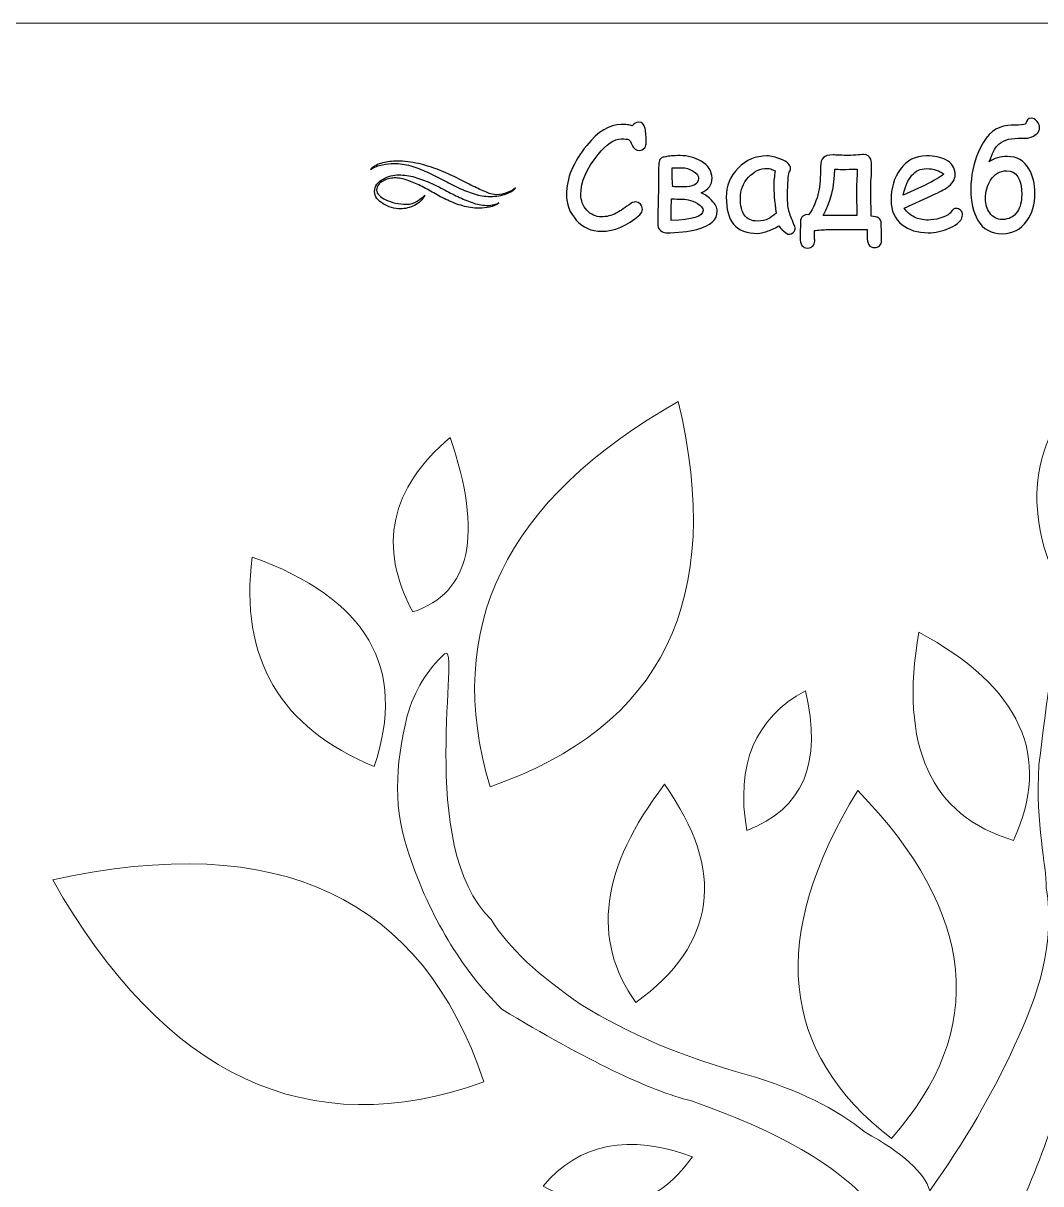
# Model space of a CAD drawing. Header units: centimetres. Extents: x -32 to 84, y -99 to 5.
# Drawn here: x -5.18 to 0.13, y -0.91 to 5.15 of the extents above; entities that cross this region are included whole.
import ezdxf

# ---------------------------------------------------------------- set-up
doc = ezdxf.new("R2010")
doc.units = ezdxf.units.CM
doc.header["$MEASUREMENT"] = 0
doc.layers.add('layer 1', color=7, linetype='Continuous')

msp = doc.modelspace()

# ---------------------------------------------------------------- linework, layer by layer
at = {"layer": 'layer 1', "color": 250, "lineweight": 20}
for points, knots in [([(-10.5, 5.15), (-10.5, 5.15), (9.49999, 5.15), (9.49999, 5.15), (9.49999, 5.15), (9.49999, 5.15), (9.49999, -14.85), (9.49999, -14.85), (9.49999, -14.85), (9.49999, -14.85), (-10.5, -14.85), (-10.5, -14.85), (-10.5, -14.85), (-10.5, -14.85), (-10.5, 5.15), (-10.5, 5.15)], [0, 0, 0, 0, 0.2, 0.2, 0.2, 0.2, 0.4, 0.4, 0.4, 0.4, 0.6, 0.6, 0.6, 0.6, 1, 1, 1, 1]), ([(-10.5, 5.15), (-10.5, 5.15), (9.49999, 5.15), (9.49999, 5.15), (9.49999, 5.15), (9.49999, 5.15), (9.49999, -14.85), (9.49999, -14.85), (9.49999, -14.85), (9.49999, -14.85), (-10.5, -14.85), (-10.5, -14.85), (-10.5, -14.85), (-10.5, -14.85), (-10.5, 5.15), (-10.5, 5.15)], [0, 0, 0, 0, 0.2, 0.2, 0.2, 0.2, 0.4, 0.4, 0.4, 0.4, 0.6, 0.6, 0.6, 0.6, 1, 1, 1, 1]), ([(0.59571, 3.46907), (0.78277, 2.95007), (0.64387, 2.57026), (0.17901, 2.32966), (0.17901, 2.32966), (0.01671, 2.77242), (0.15561, 3.15223), (0.59571, 3.46907)], [0, 0, 0, 0, 0.3333333, 0.3333333, 0.3333333, 0.3333333, 1, 1, 1, 1]), ([(-2.74363, 1.16264), (-1.84198, 1.47424), (-1.51426, 2.14487), (-1.76048, 3.1745), (-1.76048, 3.1745), (-2.66501, 2.6627), (-2.99272, 1.99208), (-2.74363, 1.16264)], [0, 0, 0, 0, 0.3333333, 0.3333333, 0.3333333, 0.3333333, 1, 1, 1, 1]), ([(-2.95209, 2.98733), (-2.77923, 2.4786), (-2.84433, 2.17475), (-3.14742, 2.07581), (-3.14742, 2.07581), (-3.3317, 2.41717), (-3.26659, 2.72101), (-2.95209, 2.98733)], [0, 0, 0, 0, 0.3333333, 0.3333333, 0.3333333, 0.3333333, 1, 1, 1, 1]), ([(-0.27287, -6.27425), (0.32306, -5.4127), (0.58676, -4.84739), (0.51822, -4.57832), (0.51822, -4.57832), (0.50522, -4.1519), (0.3099, -3.87844), (-0.06775, -3.75795), (-0.06775, -3.75795), (-0.40756, -3.70192), (-0.7331, -3.80066), (-1.0444, -4.05419), (-1.0444, -4.05419), (-1.33386, -4.35545), (-1.66157, -4.5714), (-2.02754, -4.70203), (-2.02754, -4.70203), (-2.2192, -4.73619), (-2.37762, -4.68085), (-2.50284, -4.536), (-2.50284, -4.536), (-2.58514, -4.35929), (-2.55583, -4.21062), (-2.41493, -4.09), (-2.41493, -4.09), (-2.43359, -4.31878), (-2.36305, -4.46419), (-2.20333, -4.52623), (-2.20333, -4.52623), (-2.09281, -4.58176), (-1.82586, -4.45372), (-1.40249, -4.14209), (-1.40249, -4.14209), (-1.0369, -3.76551), (-0.79057, -3.57994), (-0.66351, -3.58541), (-0.66351, -3.58541), (-0.36923, -3.49343), (-0.08384, -3.48583), (0.19268, -3.56262), (0.19268, -3.56262), (0.09239, -3.32606), (-0.09426, -3.13616), (-0.36726, -2.99292), (-0.36726, -2.99292), (-0.60285, -2.86037), (-0.82328, -2.77518), (-1.01089, -2.80788), (-1.01089, -2.80788), (-1.2467, -2.81493), (-1.49181, -2.90013), (-1.76385, -2.99292), (-1.76385, -2.99292), (-2.01794, -3.08437), (-2.22951, -3.24938), (-2.39541, -3.50728), (-2.39541, -3.50728), (-2.50814, -3.35368), (-2.38551, -3.15726), (-2.02754, -2.91804), (-2.02754, -2.91804), (-1.66563, -2.67573), (-1.27497, -2.57264), (-0.85558, -2.60877), (-0.85558, -2.60877), (-0.58584, -2.62664), (-0.34493, -2.7167), (-0.13287, -2.87898), (-0.13287, -2.87898), (0.22977, -3.1493), (0.45874, -3.42819), (0.55403, -3.71562), (0.55403, -3.71562), (0.6215, -3.88952), (0.67305, -4.00998), (0.70867, -4.07699), (0.70867, -4.07699), (0.72921, -3.89527), (0.72107, -3.69831), (0.68426, -3.48612), (0.68426, -3.48612), (0.66405, -3.30752), (0.4709, -2.95485), (0.10483, -2.4281), (0.10483, -2.4281), (-0.20344, -1.84375), (-0.46496, -1.40534), (-0.67973, -1.1129), (-0.67973, -1.1129), (-0.83858, -0.86801), (-1.17604, -0.65641), (-1.69211, -0.4781), (-1.69211, -0.4781), (-1.91042, -0.42433), (-2.24031, -0.26481), (-2.68178, 0.00045), (-2.68178, 0.00045), (-2.89544, 0.2135), (-3.05712, 0.48261), (-3.16684, 0.8078), (-3.16684, 0.8078), (-3.24861, 1.03236), (-3.24214, 1.27241), (-3.17661, 1.53377), (-3.17661, 1.53377), (-3.13744, 1.66682), (-3.07233, 1.77425), (-2.98128, 1.85606), (-2.98128, 1.85606), (-2.89022, 1.93787), (-3.13507, 0.85009), (-2.73791, 0.4692), (-2.73791, 0.4692), (-2.64719, 0.32319), (-2.49094, 0.17561), (-2.26912, 0.02645), (-2.26912, 0.02645), (-2.02432, -0.12709), (-1.73459, -0.24971), (-1.39992, -0.34141), (-1.39992, -0.34141), (-1.13784, -0.41882), (-0.93275, -0.51865), (-0.78464, -0.64091), (-0.78464, -0.64091), (-0.58707, -0.75054), (-0.47422, -0.85255), (-0.44607, -0.94692), (-0.44607, -0.94692), (-0.2648, -0.69126), (-0.11722, -0.43842), (-0.00333, -0.1884), (-0.00333, -0.1884), (0.12245, 0.07457), (0.21001, 0.34912), (0.16237, 0.63523), (0.16237, 0.63523), (0.16331, 0.75604), (0.10609, 0.95712), (0.12363, 1.27656), (0.12363, 1.27656), (0.16945, 1.6017), (0.1779, 1.92478), (0.34858, 2.1992), (0.34858, 2.1992), (0.44121, 2.34974), (0.61631, 2.46294), (0.79101, 2.53642), (0.79101, 2.53642), (0.60474, 2.39429), (0.48537, 2.15772), (0.43291, 1.82672), (0.43291, 1.82672), (0.34902, 1.36079), (0.32949, 1.01897), (0.3743, 0.80125), (0.3743, 0.80125), (0.46501, 0.46256), (0.46283, 0.19019), (0.36779, -0.01586), (0.36779, -0.01586), (0.221, -0.56605), (0.08102, -0.94911), (-0.05216, -1.16504), (-0.05216, -1.16504), (-0.00321, -1.42669), (0.10422, -1.69038), (0.27013, -1.95611), (0.27013, -1.95611), (0.38652, -2.15021), (0.50263, -2.31298), (0.61846, -2.44443), (0.61846, -2.44443), (0.69058, -2.30081), (0.76221, -2.08378), (0.83332, -1.79334), (0.83332, -1.79334), (0.90202, -1.51098), (1.02356, -1.30263), (1.19793, -1.16829), (1.19793, -1.16829), (1.36084, -0.97729), (1.58763, -0.75808), (1.87832, -0.51069), (1.87832, -0.51069), (2.22536, -0.23479), (2.46083, -0.04815), (2.58475, 0.04924), (2.58475, 0.04924), (2.8167, 0.24004), (3.02938, 0.42994), (3.22282, 0.61895), (3.22282, 0.61895), (3.42991, 0.84903), (3.56121, 1.07149), (3.61673, 1.28632), (3.61673, 1.28632), (3.74713, 1.55722), (3.8079, 1.80573), (3.79904, 2.03182), (3.79904, 2.03182), (3.81286, 2.15292), (3.74884, 2.22671), (3.60697, 2.25319), (3.60697, 2.25319), (3.65976, 2.36456), (3.75959, 2.33309), (3.90647, 2.15878), (3.90647, 2.15878), (3.96647, 1.98583), (3.96755, 1.78941), (3.90973, 1.56954), (3.90973, 1.56954), (3.84153, 1.22049), (3.68201, 0.87216), (3.43118, 0.52454), (3.43118, 0.52454), (3.23391, 0.21896), (2.88884, -0.09465), (2.39594, -0.41628), (2.39594, -0.41628), (1.88405, -0.81112), (1.6095, -1.02598), (1.57231, -1.06086), (1.57231, -1.06086), (1.4199, -1.20007), (1.25604, -1.52019), (1.08074, -2.02123), (1.08074, -2.02123), (1.0358, -2.28996), (1.03254, -2.59054), (1.07097, -2.92299), (1.07097, -2.92299), (1.23431, -3.29438), (1.29725, -3.71434), (1.25979, -4.18285), (1.25979, -4.18285), (1.31606, -4.51222), (1.23142, -4.97342), (1.00586, -5.56642), (1.00586, -5.56642), (0.97477, -5.70187), (0.9064, -5.85596), (0.80077, -6.02869)], [0, 0, 0, 0, 0.016129, 0.016129, 0.016129, 0.016129, 0.0322581, 0.0322581, 0.0322581, 0.0322581, 0.0483871, 0.0483871, 0.0483871, 0.0483871, 0.0645161, 0.0645161, 0.0645161, 0.0645161, 0.0806452, 0.0806452, 0.0806452, 0.0806452, 0.0967742, 0.0967742, 0.0967742, 0.0967742, 0.1129032, 0.1129032, 0.1129032, 0.1129032, 0.1290323, 0.1290323, 0.1290323, 0.1290323, 0.1451613, 0.1451613, 0.1451613, 0.1451613, 0.1612903, 0.1612903, 0.1612903, 0.1612903, 0.1774194, 0.1774194, 0.1774194, 0.1774194, 0.1935484, 0.1935484, 0.1935484, 0.1935484, 0.2096774, 0.2096774, 0.2096774, 0.2096774, 0.2258065, 0.2258065, 0.2258065, 0.2258065, 0.2419355, 0.2419355, 0.2419355, 0.2419355, 0.2580645, 0.2580645, 0.2580645, 0.2580645, 0.2741935, 0.2741935, 0.2741935, 0.2741935, 0.2903226, 0.2903226, 0.2903226, 0.2903226, 0.3064516, 0.3064516, 0.3064516, 0.3064516, 0.3225806, 0.3225806, 0.3225806, 0.3225806, 0.3387097, 0.3387097, 0.3387097, 0.3387097, 0.3548387, 0.3548387, 0.3548387, 0.3548387, 0.3709677, 0.3709677, 0.3709677, 0.3709677, 0.3870968, 0.3870968, 0.3870968, 0.3870968, 0.4032258, 0.4032258, 0.4032258, 0.4032258, 0.4193548, 0.4193548, 0.4193548, 0.4193548, 0.4354839, 0.4354839, 0.4354839, 0.4354839, 0.4516129, 0.4516129, 0.4516129, 0.4516129, 0.4677419, 0.4677419, 0.4677419, 0.4677419, 0.483871, 0.483871, 0.483871, 0.483871, 0.5, 0.5, 0.5, 0.5, 0.516129, 0.516129, 0.516129, 0.516129, 0.5322581, 0.5322581, 0.5322581, 0.5322581, 0.5483871, 0.5483871, 0.5483871, 0.5483871, 0.5645161, 0.5645161, 0.5645161, 0.5645161, 0.5806452, 0.5806452, 0.5806452, 0.5806452, 0.5967742, 0.5967742, 0.5967742, 0.5967742, 0.6129032, 0.6129032, 0.6129032, 0.6129032, 0.6290323, 0.6290323, 0.6290323, 0.6290323, 0.6451613, 0.6451613, 0.6451613, 0.6451613, 0.6612903, 0.6612903, 0.6612903, 0.6612903, 0.6774194, 0.6774194, 0.6774194, 0.6774194, 0.6935484, 0.6935484, 0.6935484, 0.6935484, 0.7096774, 0.7096774, 0.7096774, 0.7096774, 0.7258065, 0.7258065, 0.7258065, 0.7258065, 0.7419355, 0.7419355, 0.7419355, 0.7419355, 0.7580645, 0.7580645, 0.7580645, 0.7580645, 0.7741935, 0.7741935, 0.7741935, 0.7741935, 0.7903226, 0.7903226, 0.7903226, 0.7903226, 0.8064516, 0.8064516, 0.8064516, 0.8064516, 0.8225806, 0.8225806, 0.8225806, 0.8225806, 0.8387097, 0.8387097, 0.8387097, 0.8387097, 0.8548387, 0.8548387, 0.8548387, 0.8548387, 0.8709677, 0.8709677, 0.8709677, 0.8709677, 0.8870968, 0.8870968, 0.8870968, 0.8870968, 0.9032258, 0.9032258, 0.9032258, 0.9032258, 0.9193548, 0.9193548, 0.9193548, 0.9193548, 0.9354839, 0.9354839, 0.9354839, 0.9354839, 0.9516129, 0.9516129, 0.9516129, 0.9516129, 0.9677419, 0.9677419, 0.9677419, 0.9677419, 1, 1, 1, 1]), ([(-3.34926, 1.26845), (-3.17495, 1.78413), (-3.38764, 2.14874), (-3.98733, 2.36228), (-3.98733, 2.36228), (-4.05299, 1.83367), (-3.8403, 1.46906), (-3.34926, 1.26845)], [0, 0, 0, 0, 0.3333333, 0.3333333, 0.3333333, 0.3333333, 1, 1, 1, 1]), ([(-0.50389, 1.96999), (0.02938, 1.68316), (0.19432, 1.32072), (-0.00906, 0.88267), (-0.00906, 0.88267), (-0.44162, 1.01144), (-0.60657, 1.37387), (-0.50389, 1.96999)], [0, 0, 0, 0, 0.3333333, 0.3333333, 0.3333333, 0.3333333, 1, 1, 1, 1]), ([(-1.09638, 1.66398), (-1.00599, 1.28774), (-1.10799, 1.04467), (-1.40238, 0.93476), (-1.40238, 0.93476), (-1.46179, 1.27773), (-1.35979, 1.5208), (-1.09638, 1.66398)], [0, 0, 0, 0, 0.3333333, 0.3333333, 0.3333333, 0.3333333, 1, 1, 1, 1]), ([(-1.83211, 1.17566), (-1.51067, 0.72154), (-1.56058, 0.34174), (-1.98185, 0.03626), (-1.98185, 0.03626), (-2.21584, 0.36163), (-2.16593, 0.74143), (-1.83211, 1.17566)], [0, 0, 0, 0, 0.3333333, 0.3333333, 0.3333333, 0.3333333, 1, 1, 1, 1]), ([(-0.82292, 1.1431), (-0.20029, 0.50114), (-0.14169, -0.10438), (-0.64713, -0.67343), (-0.64713, -0.67343), (-1.23148, -0.22382), (-1.29008, 0.3817), (-0.82292, 1.1431)], [0, 0, 0, 0, 0.3333333, 0.3333333, 0.3333333, 0.3333333, 1, 1, 1, 1]), ([(-5.02907, 0.67597), (-4.44233, -0.35477), (-3.69141, -0.70635), (-2.7763, -0.37879), (-2.7763, -0.37879), (-3.09733, 0.58682), (-3.84824, 0.9384), (-5.02907, 0.67597)], [0, 0, 0, 0, 0.3333333, 0.3333333, 0.3333333, 0.3333333, 1, 1, 1, 1]), ([(-2.46704, -0.92242), (-2.14489, -1.09746), (-1.88446, -1.04646), (-1.68574, -0.76942), (-1.68574, -0.76942), (-2.0173, -0.64711), (-2.27774, -0.69811), (-2.46704, -0.92242)], [0, 0, 0, 0, 0.3333333, 0.3333333, 0.3333333, 0.3333333, 1, 1, 1, 1])]:
    msp.add_open_spline(points, degree=3, knots=knots, dxfattribs=at)
at = {"layer": 'layer 1', "color": 250}
for points, knots in [([(-1.9648, 4.48562), (-1.98079, 4.48562), (-1.99283, 4.49479), (-2.00076, 4.51315), (-2.00076, 4.51315), (-2.0078, 4.52886), (-2.0142, 4.53854), (-2.02022, 4.54193), (-2.02022, 4.54193), (-2.02546, 4.54457), (-2.03839, 4.54596), (-2.05913, 4.54596), (-2.05913, 4.54596), (-2.09534, 4.54596), (-2.13554, 4.51868), (-2.17969, 4.46412), (-2.17969, 4.46412), (-2.23959, 4.39096), (-2.26955, 4.32145), (-2.26955, 4.25583), (-2.26955, 4.25583), (-2.26955, 4.22415), (-2.25918, 4.19687), (-2.23844, 4.174), (-2.23844, 4.174), (-2.21732, 4.15049), (-2.19173, 4.13867), (-2.16178, 4.13867), (-2.16178, 4.13867), (-2.13605, 4.13867), (-2.11032, 4.14521), (-2.08434, 4.15816), (-2.08434, 4.15816), (-2.06988, 4.16557), (-2.04773, 4.18003), (-2.01779, 4.20165), (-2.01779, 4.20165), (-2.00357, 4.21196), (-1.99283, 4.21711), (-1.98553, 4.21711), (-1.98553, 4.21711), (-1.97478, 4.21711), (-1.96582, 4.21309), (-1.95865, 4.20517), (-1.95865, 4.20517), (-1.95136, 4.19713), (-1.94777, 4.18833), (-1.94777, 4.17852), (-1.94777, 4.17852), (-1.94777, 4.16746), (-1.95251, 4.15778), (-1.96198, 4.14936), (-1.96198, 4.14936), (-2.0279, 4.09191), (-2.09458, 4.06325), (-2.16204, 4.06325), (-2.16204, 4.06325), (-2.21374, 4.06325), (-2.25739, 4.08273), (-2.2931, 4.12183), (-2.2931, 4.12183), (-2.32753, 4.15966), (-2.3448, 4.20429), (-2.3448, 4.25596), (-2.3448, 4.25596), (-2.3448, 4.33917), (-2.30935, 4.42453), (-2.23844, 4.51202), (-2.23844, 4.51202), (-2.17918, 4.58492), (-2.11954, 4.62138), (-2.05926, 4.62138), (-2.05926, 4.62138), (-2.04709, 4.62138), (-2.03608, 4.62088), (-2.02636, 4.61975), (-2.02636, 4.61975), (-2.01664, 4.61861), (-2.00793, 4.61685), (-2.00051, 4.61434), (-2.00051, 4.61434), (-1.9918, 4.62704), (-1.98041, 4.63345), (-1.96633, 4.63345), (-1.96633, 4.63345), (-1.94918, 4.63345), (-1.93829, 4.62226), (-1.93382, 4.59988), (-1.93382, 4.59988), (-1.92985, 4.58002), (-1.92781, 4.55551), (-1.92781, 4.5266), (-1.92781, 4.5266), (-1.92781, 4.51642), (-1.93049, 4.50762), (-1.93599, 4.49995), (-1.93599, 4.49995), (-1.94277, 4.49039), (-1.95238, 4.48562), (-1.9648, 4.48562)], [0, 0, 0, 0, 0.0384615, 0.0384615, 0.0384615, 0.0384615, 0.0769231, 0.0769231, 0.0769231, 0.0769231, 0.1153846, 0.1153846, 0.1153846, 0.1153846, 0.1538462, 0.1538462, 0.1538462, 0.1538462, 0.1923077, 0.1923077, 0.1923077, 0.1923077, 0.2307692, 0.2307692, 0.2307692, 0.2307692, 0.2692308, 0.2692308, 0.2692308, 0.2692308, 0.3076923, 0.3076923, 0.3076923, 0.3076923, 0.3461538, 0.3461538, 0.3461538, 0.3461538, 0.3846154, 0.3846154, 0.3846154, 0.3846154, 0.4230769, 0.4230769, 0.4230769, 0.4230769, 0.4615385, 0.4615385, 0.4615385, 0.4615385, 0.5, 0.5, 0.5, 0.5, 0.5384615, 0.5384615, 0.5384615, 0.5384615, 0.5769231, 0.5769231, 0.5769231, 0.5769231, 0.6153846, 0.6153846, 0.6153846, 0.6153846, 0.6538462, 0.6538462, 0.6538462, 0.6538462, 0.6923077, 0.6923077, 0.6923077, 0.6923077, 0.7307692, 0.7307692, 0.7307692, 0.7307692, 0.7692308, 0.7692308, 0.7692308, 0.7692308, 0.8076923, 0.8076923, 0.8076923, 0.8076923, 0.8461538, 0.8461538, 0.8461538, 0.8461538, 0.8846154, 0.8846154, 0.8846154, 0.8846154, 0.9230769, 0.9230769, 0.9230769, 0.9230769, 1, 1, 1, 1]), ([(0.127, 4.60466), (0.127, 4.58015), (0.10832, 4.5623), (0.07107, 4.55124), (0.07107, 4.55124), (0.06557, 4.54973), (0.04714, 4.54897), (0.01552, 4.54897), (0.01552, 4.54897), (-0.0335, 4.54897), (-0.06959, 4.53653), (-0.09289, 4.51151), (-0.09289, 4.51151), (-0.10555, 4.49781), (-0.11989, 4.46965), (-0.13563, 4.42679), (-0.13563, 4.42679), (-0.10966, 4.44489), (-0.07779, 4.45394), (-0.04002, 4.45394), (-0.04002, 4.45394), (0.00874, 4.45394), (0.04599, 4.43257), (0.07172, 4.38983), (0.07172, 4.38983), (0.0927, 4.35451), (0.1032, 4.31127), (0.1032, 4.25998), (0.1032, 4.25998), (0.1032, 4.20467), (0.08912, 4.15728), (0.06083, 4.11781), (0.06083, 4.11781), (0.02909, 4.07293), (-0.01366, 4.05043), (-0.06741, 4.05043), (-0.06741, 4.05043), (-0.1254, 4.05043), (-0.16841, 4.07444), (-0.19643, 4.12258), (-0.19643, 4.12258), (-0.21986, 4.16281), (-0.23163, 4.21724), (-0.23163, 4.28587), (-0.23163, 4.28587), (-0.23163, 4.35212), (-0.21858, 4.4161), (-0.19259, 4.47795), (-0.19259, 4.47795), (-0.1606, 4.554), (-0.11669, 4.599), (-0.06076, 4.61296), (-0.06076, 4.61296), (-0.05027, 4.6156), (-0.0303, 4.61698), (-0.00073, 4.61698), (-0.00073, 4.61698), (0.02627, 4.61723), (0.04458, 4.61924), (0.05405, 4.62289), (0.05405, 4.62289), (0.05853, 4.6435), (0.06825, 4.65381), (0.08323, 4.65381), (0.08323, 4.65381), (0.09475, 4.65381), (0.10486, 4.64853), (0.1137, 4.63797), (0.1137, 4.63797), (0.12252, 4.62741), (0.127, 4.61623), (0.127, 4.60466)], [0, 0, 0, 0, 0.0526316, 0.0526316, 0.0526316, 0.0526316, 0.1052632, 0.1052632, 0.1052632, 0.1052632, 0.1578947, 0.1578947, 0.1578947, 0.1578947, 0.2105263, 0.2105263, 0.2105263, 0.2105263, 0.2631579, 0.2631579, 0.2631579, 0.2631579, 0.3157895, 0.3157895, 0.3157895, 0.3157895, 0.3684211, 0.3684211, 0.3684211, 0.3684211, 0.4210526, 0.4210526, 0.4210526, 0.4210526, 0.4736842, 0.4736842, 0.4736842, 0.4736842, 0.5263158, 0.5263158, 0.5263158, 0.5263158, 0.5789474, 0.5789474, 0.5789474, 0.5789474, 0.6315789, 0.6315789, 0.6315789, 0.6315789, 0.6842105, 0.6842105, 0.6842105, 0.6842105, 0.7368421, 0.7368421, 0.7368421, 0.7368421, 0.7894737, 0.7894737, 0.7894737, 0.7894737, 0.8421053, 0.8421053, 0.8421053, 0.8421053, 0.8947368, 0.8947368, 0.8947368, 0.8947368, 1, 1, 1, 1]), ([(-3.23093, 4.42961), (-3.19155, 4.42961), (-3.15361, 4.42525), (-3.1171, 4.41654), (-3.1171, 4.41654), (-3.08053, 4.40786), (-3.0455, 4.39706), (-3.01212, 4.38407), (-3.01212, 4.38407), (-2.97864, 4.37111), (-2.94704, 4.3571), (-2.91721, 4.3419), (-2.91721, 4.3419), (-2.88736, 4.3267), (-2.85952, 4.31269), (-2.83368, 4.29973), (-2.83368, 4.29973), (-2.80782, 4.28681), (-2.7843, 4.27594), (-2.76325, 4.26728), (-2.76325, 4.26728), (-2.74216, 4.25858), (-2.72375, 4.25417), (-2.70803, 4.25417), (-2.70803, 4.25417), (-2.68995, 4.25417), (-2.67188, 4.25786), (-2.65362, 4.26517), (-2.65362, 4.26517), (-2.63536, 4.27249), (-2.62093, 4.28064), (-2.61017, 4.28963), (-2.61017, 4.28963), (-2.61974, 4.27783), (-2.63616, 4.26755), (-2.65952, 4.25882), (-2.65952, 4.25882), (-2.68284, 4.25008), (-2.71078, 4.24575), (-2.74345, 4.24575), (-2.74345, 4.24575), (-2.77156, 4.24575), (-2.79923, 4.24996), (-2.82655, 4.2584), (-2.82655, 4.2584), (-2.85373, 4.26686), (-2.88116, 4.27752), (-2.90875, 4.29046), (-2.90875, 4.29046), (-2.93628, 4.3034), (-2.96371, 4.31721), (-2.99096, 4.3318), (-2.99096, 4.3318), (-3.01822, 4.3464), (-3.04577, 4.3602), (-3.07362, 4.3731), (-3.07362, 4.3731), (-3.10148, 4.38605), (-3.12972, 4.39673), (-3.15836, 4.4052), (-3.15836, 4.4052), (-3.18712, 4.41361), (-3.21604, 4.41781), (-3.24525, 4.41781), (-3.24525, 4.41781), (-3.26493, 4.41782), (-3.28517, 4.41555), (-3.30599, 4.41106), (-3.30599, 4.41106), (-3.32685, 4.4066), (-3.3476, 4.39841), (-3.36845, 4.38663), (-3.36845, 4.38663), (-3.35998, 4.39505), (-3.35043, 4.40211), (-3.33972, 4.40766), (-3.33972, 4.40766), (-3.32906, 4.41331), (-3.31751, 4.41771), (-3.30519, 4.42078), (-3.30519, 4.42078), (-3.29282, 4.42384), (-3.2803, 4.42612), (-3.26765, 4.42751), (-3.26765, 4.42751), (-3.25496, 4.42895), (-3.24277, 4.4296), (-3.23093, 4.4296), (-3.23093, 4.4296), (-3.23093, 4.4296), (-3.23093, 4.42961), (-3.23093, 4.42961)], [0, 0, 0, 0, 0.0416667, 0.0416667, 0.0416667, 0.0416667, 0.0833333, 0.0833333, 0.0833333, 0.0833333, 0.125, 0.125, 0.125, 0.125, 0.1666667, 0.1666667, 0.1666667, 0.1666667, 0.2083333, 0.2083333, 0.2083333, 0.2083333, 0.25, 0.25, 0.25, 0.25, 0.2916667, 0.2916667, 0.2916667, 0.2916667, 0.3333333, 0.3333333, 0.3333333, 0.3333333, 0.375, 0.375, 0.375, 0.375, 0.4166667, 0.4166667, 0.4166667, 0.4166667, 0.4583333, 0.4583333, 0.4583333, 0.4583333, 0.5, 0.5, 0.5, 0.5, 0.5416667, 0.5416667, 0.5416667, 0.5416667, 0.5833333, 0.5833333, 0.5833333, 0.5833333, 0.625, 0.625, 0.625, 0.625, 0.6666667, 0.6666667, 0.6666667, 0.6666667, 0.7083333, 0.7083333, 0.7083333, 0.7083333, 0.75, 0.75, 0.75, 0.75, 0.7916667, 0.7916667, 0.7916667, 0.7916667, 0.8333333, 0.8333333, 0.8333333, 0.8333333, 0.875, 0.875, 0.875, 0.875, 0.9166667, 0.9166667, 0.9166667, 0.9166667, 1, 1, 1, 1]), ([(-3.23093, 4.42961), (-3.19155, 4.42961), (-3.15361, 4.42525), (-3.1171, 4.41654), (-3.1171, 4.41654), (-3.08053, 4.40786), (-3.0455, 4.39706), (-3.01212, 4.38407), (-3.01212, 4.38407), (-2.97864, 4.37111), (-2.94704, 4.3571), (-2.91721, 4.3419), (-2.91721, 4.3419), (-2.88736, 4.3267), (-2.85952, 4.31269), (-2.83368, 4.29973), (-2.83368, 4.29973), (-2.80782, 4.28681), (-2.7843, 4.27594), (-2.76325, 4.26728), (-2.76325, 4.26728), (-2.74216, 4.25858), (-2.72375, 4.25417), (-2.70803, 4.25417), (-2.70803, 4.25417), (-2.68995, 4.25417), (-2.67188, 4.25786), (-2.65362, 4.26517), (-2.65362, 4.26517), (-2.63536, 4.27249), (-2.62093, 4.28064), (-2.61017, 4.28963), (-2.61017, 4.28963), (-2.61974, 4.27783), (-2.63616, 4.26755), (-2.65952, 4.25882), (-2.65952, 4.25882), (-2.68284, 4.25008), (-2.71078, 4.24575), (-2.74345, 4.24575), (-2.74345, 4.24575), (-2.77156, 4.24575), (-2.79923, 4.24996), (-2.82655, 4.2584), (-2.82655, 4.2584), (-2.85373, 4.26686), (-2.88116, 4.27752), (-2.90875, 4.29046), (-2.90875, 4.29046), (-2.93628, 4.3034), (-2.96371, 4.31721), (-2.99096, 4.3318), (-2.99096, 4.3318), (-3.01822, 4.3464), (-3.04577, 4.3602), (-3.07362, 4.3731), (-3.07362, 4.3731), (-3.10148, 4.38605), (-3.12972, 4.39673), (-3.15836, 4.4052), (-3.15836, 4.4052), (-3.18712, 4.41361), (-3.21604, 4.41781), (-3.24525, 4.41781), (-3.24525, 4.41781), (-3.26493, 4.41782), (-3.28517, 4.41555), (-3.30599, 4.41106), (-3.30599, 4.41106), (-3.32685, 4.4066), (-3.3476, 4.39841), (-3.36845, 4.38663), (-3.36845, 4.38663), (-3.35998, 4.39505), (-3.35043, 4.40211), (-3.33972, 4.40766), (-3.33972, 4.40766), (-3.32906, 4.41331), (-3.31751, 4.41771), (-3.30519, 4.42078), (-3.30519, 4.42078), (-3.29282, 4.42384), (-3.2803, 4.42612), (-3.26765, 4.42751), (-3.26765, 4.42751), (-3.25496, 4.42895), (-3.24277, 4.4296), (-3.23093, 4.4296), (-3.23093, 4.4296), (-3.23093, 4.4296), (-3.23093, 4.42961), (-3.23093, 4.42961)], [0, 0, 0, 0, 0.0416667, 0.0416667, 0.0416667, 0.0416667, 0.0833333, 0.0833333, 0.0833333, 0.0833333, 0.125, 0.125, 0.125, 0.125, 0.1666667, 0.1666667, 0.1666667, 0.1666667, 0.2083333, 0.2083333, 0.2083333, 0.2083333, 0.25, 0.25, 0.25, 0.25, 0.2916667, 0.2916667, 0.2916667, 0.2916667, 0.3333333, 0.3333333, 0.3333333, 0.3333333, 0.375, 0.375, 0.375, 0.375, 0.4166667, 0.4166667, 0.4166667, 0.4166667, 0.4583333, 0.4583333, 0.4583333, 0.4583333, 0.5, 0.5, 0.5, 0.5, 0.5416667, 0.5416667, 0.5416667, 0.5416667, 0.5833333, 0.5833333, 0.5833333, 0.5833333, 0.625, 0.625, 0.625, 0.625, 0.6666667, 0.6666667, 0.6666667, 0.6666667, 0.7083333, 0.7083333, 0.7083333, 0.7083333, 0.75, 0.75, 0.75, 0.75, 0.7916667, 0.7916667, 0.7916667, 0.7916667, 0.8333333, 0.8333333, 0.8333333, 0.8333333, 0.875, 0.875, 0.875, 0.875, 0.9166667, 0.9166667, 0.9166667, 0.9166667, 1, 1, 1, 1]), ([(-1.5565, 4.16846), (-1.5565, 4.12359), (-1.59195, 4.09191), (-1.66299, 4.07331), (-1.66299, 4.07331), (-1.70753, 4.06162), (-1.76168, 4.05571), (-1.82554, 4.05571), (-1.82554, 4.05571), (-1.83527, 4.05571), (-1.84461, 4.05948), (-1.85345, 4.06715), (-1.85345, 4.06715), (-1.86227, 4.07469), (-1.86675, 4.08324), (-1.86675, 4.09254), (-1.86675, 4.09254), (-1.86675, 4.09254), (-1.86675, 4.16243), (-1.86675, 4.16243), (-1.86675, 4.16243), (-1.86675, 4.16318), (-1.86547, 4.22893), (-1.86292, 4.35979), (-1.86292, 4.35979), (-1.86292, 4.37211), (-1.86292, 4.3843), (-1.86292, 4.39662), (-1.86292, 4.39662), (-1.86266, 4.41158), (-1.86099, 4.42365), (-1.85805, 4.4327), (-1.85805, 4.4327), (-1.856, 4.43961), (-1.85229, 4.44439), (-1.84679, 4.44703), (-1.84679, 4.44703), (-1.84423, 4.44854), (-1.83744, 4.45055), (-1.82618, 4.45293), (-1.82618, 4.45293), (-1.81108, 4.45658), (-1.78612, 4.45847), (-1.75105, 4.45847), (-1.75105, 4.45847), (-1.71086, 4.45847), (-1.67425, 4.44891), (-1.64149, 4.42968), (-1.64149, 4.42968), (-1.60321, 4.4073), (-1.58414, 4.37751), (-1.58414, 4.3403), (-1.58414, 4.3403), (-1.58414, 4.30586), (-1.60283, 4.28059), (-1.6402, 4.26463), (-1.6402, 4.26463), (-1.62126, 4.25658), (-1.60321, 4.24351), (-1.58606, 4.22528), (-1.58606, 4.22528), (-1.56635, 4.20479), (-1.5565, 4.18581), (-1.5565, 4.16846)], [0, 0, 0, 0, 0.0588235, 0.0588235, 0.0588235, 0.0588235, 0.1176471, 0.1176471, 0.1176471, 0.1176471, 0.1764706, 0.1764706, 0.1764706, 0.1764706, 0.2352941, 0.2352941, 0.2352941, 0.2352941, 0.2941176, 0.2941176, 0.2941176, 0.2941176, 0.3529412, 0.3529412, 0.3529412, 0.3529412, 0.4117647, 0.4117647, 0.4117647, 0.4117647, 0.4705882, 0.4705882, 0.4705882, 0.4705882, 0.5294118, 0.5294118, 0.5294118, 0.5294118, 0.5882353, 0.5882353, 0.5882353, 0.5882353, 0.6470588, 0.6470588, 0.6470588, 0.6470588, 0.7058824, 0.7058824, 0.7058824, 0.7058824, 0.7647059, 0.7647059, 0.7647059, 0.7647059, 0.8235294, 0.8235294, 0.8235294, 0.8235294, 0.8823529, 0.8823529, 0.8823529, 0.8823529, 1, 1, 1, 1]), ([(-1.18377, 4.04816), (-1.1885, 4.04816), (-1.19709, 4.05357), (-1.20963, 4.06438), (-1.20963, 4.06438), (-1.22089, 4.07444), (-1.22921, 4.08336), (-1.23471, 4.09116), (-1.23471, 4.09116), (-1.25878, 4.07846), (-1.2799, 4.06891), (-1.2982, 4.06237), (-1.2982, 4.06237), (-1.31637, 4.05596), (-1.33174, 4.05269), (-1.34389, 4.05269), (-1.34389, 4.05269), (-1.40251, 4.05269), (-1.44513, 4.06891), (-1.47189, 4.10134), (-1.47189, 4.10134), (-1.4971, 4.13176), (-1.50977, 4.1784), (-1.50977, 4.24125), (-1.50977, 4.24125), (-1.50977, 4.30058), (-1.48891, 4.35137), (-1.44731, 4.3936), (-1.44731, 4.3936), (-1.40559, 4.43584), (-1.3558, 4.45696), (-1.29807, 4.45696), (-1.29807, 4.45696), (-1.27631, 4.45696), (-1.25187, 4.45143), (-1.22485, 4.44036), (-1.22485, 4.44036), (-1.19082, 4.42666), (-1.17379, 4.41007), (-1.17379, 4.39071), (-1.17379, 4.39071), (-1.17379, 4.38405), (-1.17622, 4.37814), (-1.18121, 4.37299), (-1.18121, 4.37299), (-1.18377, 4.36368), (-1.18569, 4.34835), (-1.1871, 4.32698), (-1.1871, 4.32698), (-1.1885, 4.30561), (-1.18928, 4.2782), (-1.18953, 4.24489), (-1.18953, 4.24489), (-1.18979, 4.21435), (-1.18761, 4.19034), (-1.18314, 4.17261), (-1.18314, 4.17261), (-1.1807, 4.1618), (-1.17289, 4.14018), (-1.15971, 4.10787), (-1.15971, 4.10787), (-1.15792, 4.10335), (-1.15511, 4.09694), (-1.15114, 4.08826), (-1.15114, 4.08826), (-1.15114, 4.08826), (-1.14883, 4.0821), (-1.14883, 4.0821), (-1.14883, 4.0821), (-1.14883, 4.07217), (-1.15229, 4.06413), (-1.15932, 4.05772), (-1.15932, 4.05772), (-1.16637, 4.05131), (-1.17443, 4.04816), (-1.18377, 4.04816)], [0, 0, 0, 0, 0.05, 0.05, 0.05, 0.05, 0.1, 0.1, 0.1, 0.1, 0.15, 0.15, 0.15, 0.15, 0.2, 0.2, 0.2, 0.2, 0.25, 0.25, 0.25, 0.25, 0.3, 0.3, 0.3, 0.3, 0.35, 0.35, 0.35, 0.35, 0.4, 0.4, 0.4, 0.4, 0.45, 0.45, 0.45, 0.45, 0.5, 0.5, 0.5, 0.5, 0.55, 0.55, 0.55, 0.55, 0.6, 0.6, 0.6, 0.6, 0.65, 0.65, 0.65, 0.65, 0.7, 0.7, 0.7, 0.7, 0.75, 0.75, 0.75, 0.75, 0.8, 0.8, 0.8, 0.8, 0.85, 0.85, 0.85, 0.85, 0.9, 0.9, 0.9, 0.9, 1, 1, 1, 1]), ([(-0.6983, 4.01448), (-0.6983, 4.00392), (-0.70175, 3.99524), (-0.70879, 3.98833), (-0.70879, 3.98833), (-0.7157, 3.98142), (-0.72466, 3.97802), (-0.73541, 3.97802), (-0.73541, 3.97802), (-0.76114, 3.97802), (-0.77394, 3.99826), (-0.77394, 4.03861), (-0.77394, 4.03861), (-0.77394, 4.04213), (-0.77381, 4.04804), (-0.77355, 4.05646), (-0.77355, 4.05646), (-0.77355, 4.0635), (-0.77355, 4.06891), (-0.77355, 4.0723), (-0.77355, 4.0723), (-0.77355, 4.0723), (-0.98206, 4.0723), (-0.98206, 4.0723), (-0.98206, 4.0723), (-0.98974, 4.0723), (-1.00075, 4.07155), (-1.01508, 4.07016), (-1.01508, 4.07016), (-1.03057, 4.06878), (-1.04171, 4.06803), (-1.04849, 4.06777), (-1.04849, 4.06777), (-1.04874, 4.06061), (-1.04874, 4.05143), (-1.04849, 4.03999), (-1.04849, 4.03999), (-1.04797, 4.02604), (-1.04772, 4.01674), (-1.04772, 4.01234), (-1.04772, 4.01234), (-1.04772, 4.00153), (-1.05118, 3.99273), (-1.05821, 3.98594), (-1.05821, 3.98594), (-1.06526, 3.97915), (-1.07409, 3.97576), (-1.08484, 3.97576), (-1.08484, 3.97576), (-1.11082, 3.97576), (-1.12375, 3.99399), (-1.12375, 4.03044), (-1.12375, 4.03044), (-1.12375, 4.03974), (-1.12349, 4.0537), (-1.12298, 4.07205), (-1.12298, 4.07205), (-1.12247, 4.09053), (-1.12221, 4.10448), (-1.12221, 4.11378), (-1.12221, 4.11378), (-1.12221, 4.12585), (-1.11811, 4.13528), (-1.10966, 4.14207), (-1.10966, 4.14207), (-1.10134, 4.14885), (-1.09123, 4.15149), (-1.07921, 4.14999), (-1.07921, 4.14999), (-1.05361, 4.18531), (-1.0362, 4.22528), (-1.02712, 4.27003), (-1.02712, 4.27003), (-1.02033, 4.30234), (-1.017, 4.34571), (-1.017, 4.40001), (-1.017, 4.40001), (-1.017, 4.42277), (-1.01201, 4.43886), (-1.00203, 4.44816), (-1.00203, 4.44816), (-0.99204, 4.45746), (-0.97527, 4.46211), (-0.95172, 4.46211), (-0.95172, 4.46211), (-0.94546, 4.46211), (-0.93381, 4.46173), (-0.91665, 4.46073), (-0.91665, 4.46073), (-0.8995, 4.45972), (-0.88593, 4.45922), (-0.87582, 4.45922), (-0.87582, 4.45922), (-0.86635, 4.45922), (-0.85227, 4.45997), (-0.83345, 4.46161), (-0.83345, 4.46161), (-0.81464, 4.46324), (-0.80121, 4.464), (-0.79288, 4.464), (-0.79288, 4.464), (-0.77343, 4.464), (-0.76075, 4.45595), (-0.755, 4.43961), (-0.755, 4.43961), (-0.75206, 4.43106), (-0.75052, 4.41485), (-0.75052, 4.39096), (-0.75052, 4.39096), (-0.75052, 4.37965), (-0.75116, 4.36293), (-0.75257, 4.34068), (-0.75257, 4.34068), (-0.75397, 4.31843), (-0.75474, 4.30171), (-0.75474, 4.29065), (-0.75474, 4.29065), (-0.75474, 4.27154), (-0.75448, 4.24665), (-0.75397, 4.21623), (-0.75397, 4.21623), (-0.75321, 4.17513), (-0.75282, 4.15024), (-0.75282, 4.14169), (-0.75282, 4.14169), (-0.71749, 4.14169), (-0.69983, 4.12937), (-0.69983, 4.10486), (-0.69983, 4.10486), (-0.69983, 4.0948), (-0.69958, 4.07972), (-0.69906, 4.05973), (-0.69906, 4.05973), (-0.69855, 4.03962), (-0.6983, 4.02453), (-0.6983, 4.01448)], [0, 0, 0, 0, 0.0285714, 0.0285714, 0.0285714, 0.0285714, 0.0571429, 0.0571429, 0.0571429, 0.0571429, 0.0857143, 0.0857143, 0.0857143, 0.0857143, 0.1142857, 0.1142857, 0.1142857, 0.1142857, 0.1428571, 0.1428571, 0.1428571, 0.1428571, 0.1714286, 0.1714286, 0.1714286, 0.1714286, 0.2, 0.2, 0.2, 0.2, 0.2285714, 0.2285714, 0.2285714, 0.2285714, 0.2571429, 0.2571429, 0.2571429, 0.2571429, 0.2857143, 0.2857143, 0.2857143, 0.2857143, 0.3142857, 0.3142857, 0.3142857, 0.3142857, 0.3428571, 0.3428571, 0.3428571, 0.3428571, 0.3714286, 0.3714286, 0.3714286, 0.3714286, 0.4, 0.4, 0.4, 0.4, 0.4285714, 0.4285714, 0.4285714, 0.4285714, 0.4571429, 0.4571429, 0.4571429, 0.4571429, 0.4857143, 0.4857143, 0.4857143, 0.4857143, 0.5142857, 0.5142857, 0.5142857, 0.5142857, 0.5428571, 0.5428571, 0.5428571, 0.5428571, 0.5714286, 0.5714286, 0.5714286, 0.5714286, 0.6, 0.6, 0.6, 0.6, 0.6285714, 0.6285714, 0.6285714, 0.6285714, 0.6571429, 0.6571429, 0.6571429, 0.6571429, 0.6857143, 0.6857143, 0.6857143, 0.6857143, 0.7142857, 0.7142857, 0.7142857, 0.7142857, 0.7428571, 0.7428571, 0.7428571, 0.7428571, 0.7714286, 0.7714286, 0.7714286, 0.7714286, 0.8, 0.8, 0.8, 0.8, 0.8285714, 0.8285714, 0.8285714, 0.8285714, 0.8571429, 0.8571429, 0.8571429, 0.8571429, 0.8857143, 0.8857143, 0.8857143, 0.8857143, 0.9142857, 0.9142857, 0.9142857, 0.9142857, 0.9428571, 0.9428571, 0.9428571, 0.9428571, 1, 1, 1, 1]), ([(-0.45396, 4.05571), (-0.51053, 4.05571), (-0.55623, 4.06953), (-0.59117, 4.09732), (-0.59117, 4.09732), (-0.62943, 4.12786), (-0.64851, 4.17085), (-0.64851, 4.22604), (-0.64851, 4.22604), (-0.64851, 4.28977), (-0.63276, 4.34319), (-0.60115, 4.38631), (-0.60115, 4.38631), (-0.56698, 4.43345), (-0.52116, 4.45696), (-0.46381, 4.45696), (-0.46381, 4.45696), (-0.42234, 4.45696), (-0.38842, 4.45004), (-0.36205, 4.43634), (-0.36205, 4.43634), (-0.32981, 4.41937), (-0.31368, 4.39335), (-0.31368, 4.35828), (-0.31368, 4.35828), (-0.31368, 4.33377), (-0.32788, 4.31139), (-0.35617, 4.29128), (-0.35617, 4.29128), (-0.36871, 4.28248), (-0.39521, 4.26878), (-0.43578, 4.25005), (-0.43578, 4.25005), (-0.43578, 4.25005), (-0.57939, 4.18355), (-0.57939, 4.18355), (-0.57939, 4.18355), (-0.56544, 4.16318), (-0.54791, 4.14785), (-0.52704, 4.13754), (-0.52704, 4.13754), (-0.50618, 4.12723), (-0.48186, 4.12208), (-0.45409, 4.12208), (-0.45409, 4.12208), (-0.43693, 4.12208), (-0.41658, 4.12522), (-0.39341, 4.13163), (-0.39341, 4.13163), (-0.36384, 4.1398), (-0.34491, 4.15036), (-0.33645, 4.16344), (-0.33645, 4.16344), (-0.32788, 4.17664), (-0.3188, 4.18317), (-0.30906, 4.18317), (-0.30906, 4.18317), (-0.30024, 4.18317), (-0.29243, 4.1799), (-0.28565, 4.17349), (-0.28565, 4.17349), (-0.27873, 4.16696), (-0.27528, 4.15941), (-0.27528, 4.15087), (-0.27528, 4.15087), (-0.27528, 4.12371), (-0.29767, 4.10033), (-0.34235, 4.08072), (-0.34235, 4.08072), (-0.38061, 4.064), (-0.41774, 4.05571), (-0.45396, 4.05571)], [0, 0, 0, 0, 0.0526316, 0.0526316, 0.0526316, 0.0526316, 0.1052632, 0.1052632, 0.1052632, 0.1052632, 0.1578947, 0.1578947, 0.1578947, 0.1578947, 0.2105263, 0.2105263, 0.2105263, 0.2105263, 0.2631579, 0.2631579, 0.2631579, 0.2631579, 0.3157895, 0.3157895, 0.3157895, 0.3157895, 0.3684211, 0.3684211, 0.3684211, 0.3684211, 0.4210526, 0.4210526, 0.4210526, 0.4210526, 0.4736842, 0.4736842, 0.4736842, 0.4736842, 0.5263158, 0.5263158, 0.5263158, 0.5263158, 0.5789474, 0.5789474, 0.5789474, 0.5789474, 0.6315789, 0.6315789, 0.6315789, 0.6315789, 0.6842105, 0.6842105, 0.6842105, 0.6842105, 0.7368421, 0.7368421, 0.7368421, 0.7368421, 0.7894737, 0.7894737, 0.7894737, 0.7894737, 0.8421053, 0.8421053, 0.8421053, 0.8421053, 0.8947368, 0.8947368, 0.8947368, 0.8947368, 1, 1, 1, 1]), ([(-1.65403, 4.34018), (-1.65403, 4.35526), (-1.66453, 4.36846), (-1.68565, 4.3799), (-1.68565, 4.3799), (-1.70407, 4.39008), (-1.72161, 4.39511), (-1.73812, 4.39511), (-1.73812, 4.39511), (-1.73812, 4.39511), (-1.75361, 4.39511), (-1.75361, 4.39511), (-1.75361, 4.39511), (-1.77255, 4.39511), (-1.78548, 4.39473), (-1.79226, 4.39398), (-1.79226, 4.39398), (-1.79252, 4.38556), (-1.79265, 4.37198), (-1.79265, 4.35312), (-1.79265, 4.35312), (-1.79265, 4.34847), (-1.79201, 4.33917), (-1.79072, 4.32534), (-1.79072, 4.32534), (-1.7897, 4.31365), (-1.78944, 4.30423), (-1.78996, 4.29706), (-1.78996, 4.29706), (-1.77575, 4.29555), (-1.76283, 4.2948), (-1.7513, 4.2948), (-1.7513, 4.2948), (-1.72327, 4.2948), (-1.70292, 4.29656), (-1.69013, 4.30008), (-1.69013, 4.30008), (-1.66605, 4.30674), (-1.65403, 4.32006), (-1.65403, 4.34018)], [0, 0, 0, 0, 0.0909091, 0.0909091, 0.0909091, 0.0909091, 0.1818182, 0.1818182, 0.1818182, 0.1818182, 0.2727273, 0.2727273, 0.2727273, 0.2727273, 0.3636364, 0.3636364, 0.3636364, 0.3636364, 0.4545455, 0.4545455, 0.4545455, 0.4545455, 0.5454545, 0.5454545, 0.5454545, 0.5454545, 0.6363636, 0.6363636, 0.6363636, 0.6363636, 0.7272727, 0.7272727, 0.7272727, 0.7272727, 0.8181818, 0.8181818, 0.8181818, 0.8181818, 1, 1, 1, 1]), ([(-1.26172, 4.30423), (-1.26172, 4.31478), (-1.26108, 4.32635), (-1.25968, 4.33879), (-1.25968, 4.33879), (-1.25826, 4.35124), (-1.25621, 4.36444), (-1.2534, 4.37839), (-1.2534, 4.37839), (-1.26274, 4.38317), (-1.27068, 4.38656), (-1.27733, 4.38883), (-1.27733, 4.38883), (-1.28399, 4.39096), (-1.28924, 4.39209), (-1.29334, 4.39209), (-1.29334, 4.39209), (-1.33212, 4.39209), (-1.36565, 4.37651), (-1.39382, 4.34546), (-1.39382, 4.34546), (-1.42197, 4.31428), (-1.43605, 4.27846), (-1.43605, 4.23785), (-1.43605, 4.23785), (-1.43605, 4.1975), (-1.42875, 4.16721), (-1.41429, 4.14709), (-1.41429, 4.14709), (-1.3997, 4.12686), (-1.37794, 4.1168), (-1.34888, 4.1168), (-1.34888, 4.1168), (-1.32482, 4.1168), (-1.30447, 4.12107), (-1.28758, 4.12975), (-1.28758, 4.12975), (-1.27862, 4.1344), (-1.26595, 4.1437), (-1.24969, 4.15778), (-1.24969, 4.15778), (-1.25775, 4.22302), (-1.26172, 4.27179), (-1.26172, 4.30423)], [0, 0, 0, 0, 0.0833333, 0.0833333, 0.0833333, 0.0833333, 0.1666667, 0.1666667, 0.1666667, 0.1666667, 0.25, 0.25, 0.25, 0.25, 0.3333333, 0.3333333, 0.3333333, 0.3333333, 0.4166667, 0.4166667, 0.4166667, 0.4166667, 0.5, 0.5, 0.5, 0.5, 0.5833333, 0.5833333, 0.5833333, 0.5833333, 0.6666667, 0.6666667, 0.6666667, 0.6666667, 0.75, 0.75, 0.75, 0.75, 0.8333333, 0.8333333, 0.8333333, 0.8333333, 1, 1, 1, 1]), ([(-0.82501, 4.38757), (-0.8876, 4.38656), (-0.92702, 4.38656), (-0.94328, 4.38757), (-0.94328, 4.38757), (-0.94328, 4.29882), (-0.9635, 4.21812), (-1.00394, 4.14546), (-1.00394, 4.14546), (-0.99767, 4.14546), (-0.99038, 4.14546), (-0.98181, 4.14546), (-0.98181, 4.14546), (-0.98181, 4.14546), (-0.82731, 4.14546), (-0.82731, 4.14546), (-0.82731, 4.14546), (-0.82731, 4.15602), (-0.82782, 4.18028), (-0.82885, 4.21812), (-0.82885, 4.21812), (-0.82936, 4.24816), (-0.82961, 4.27242), (-0.82961, 4.2909), (-0.82961, 4.2909), (-0.82961, 4.30146), (-0.82885, 4.31755), (-0.82731, 4.33905), (-0.82731, 4.33905), (-0.82578, 4.36054), (-0.82501, 4.37676), (-0.82501, 4.38757)], [0, 0, 0, 0, 0.1111111, 0.1111111, 0.1111111, 0.1111111, 0.2222222, 0.2222222, 0.2222222, 0.2222222, 0.3333333, 0.3333333, 0.3333333, 0.3333333, 0.4444444, 0.4444444, 0.4444444, 0.4444444, 0.5555556, 0.5555556, 0.5555556, 0.5555556, 0.6666667, 0.6666667, 0.6666667, 0.6666667, 0.7777778, 0.7777778, 0.7777778, 0.7777778, 1, 1, 1, 1]), ([(-0.46394, 4.39059), (-0.49453, 4.39059), (-0.51988, 4.37902), (-0.5401, 4.35589), (-0.5401, 4.35589), (-0.56045, 4.33264), (-0.57555, 4.29781), (-0.58554, 4.25118), (-0.58554, 4.25118), (-0.58554, 4.25118), (-0.47034, 4.30485), (-0.47034, 4.30485), (-0.47034, 4.30485), (-0.42503, 4.32648), (-0.39277, 4.34521), (-0.37358, 4.36117), (-0.37358, 4.36117), (-0.39508, 4.38078), (-0.42528, 4.39059), (-0.46394, 4.39059)], [0, 0, 0, 0, 0.1666667, 0.1666667, 0.1666667, 0.1666667, 0.3333333, 0.3333333, 0.3333333, 0.3333333, 0.5, 0.5, 0.5, 0.5, 0.6666667, 0.6666667, 0.6666667, 0.6666667, 1, 1, 1, 1]), ([(0.03408, 4.25382), (0.03408, 4.33741), (0.00784, 4.37927), (-0.04464, 4.37927), (-0.04464, 4.37927), (-0.08034, 4.37927), (-0.10838, 4.36293), (-0.1286, 4.33037), (-0.1286, 4.33037), (-0.14613, 4.30259), (-0.15484, 4.27016), (-0.15484, 4.23283), (-0.15484, 4.23283), (-0.15484, 4.20416), (-0.14755, 4.17978), (-0.13308, 4.15966), (-0.13308, 4.15966), (-0.11683, 4.13666), (-0.0948, 4.1251), (-0.06716, 4.1251), (-0.06716, 4.1251), (-0.03312, 4.1251), (-0.007, 4.1388), (0.01117, 4.16633), (0.01117, 4.16633), (0.02641, 4.18958), (0.03408, 4.21875), (0.03408, 4.25382)], [0, 0, 0, 0, 0.125, 0.125, 0.125, 0.125, 0.25, 0.25, 0.25, 0.25, 0.375, 0.375, 0.375, 0.375, 0.5, 0.5, 0.5, 0.5, 0.625, 0.625, 0.625, 0.625, 0.75, 0.75, 0.75, 0.75, 1, 1, 1, 1]), ([(-3.34733, 4.27023), (-3.34733, 4.25727), (-3.3431, 4.24552), (-3.33469, 4.23482), (-3.33469, 4.23482), (-3.32623, 4.22411), (-3.31557, 4.2147), (-3.30259, 4.20653), (-3.30259, 4.20653), (-3.28972, 4.19839), (-3.27511, 4.19204), (-3.25879, 4.18754), (-3.25879, 4.18754), (-3.24246, 4.18308), (-3.22671, 4.1808), (-3.21151, 4.1808), (-3.21151, 4.1808), (-3.19972, 4.18081), (-3.18748, 4.18222), (-3.17486, 4.18505), (-3.17486, 4.18505), (-3.16225, 4.18784), (-3.15006, 4.19222), (-3.13861, 4.19812), (-3.13861, 4.19812), (-3.1271, 4.20403), (-3.11663, 4.21158), (-3.10739, 4.22086), (-3.10739, 4.22086), (-3.0981, 4.23014), (-3.09038, 4.24066), (-3.08421, 4.25246), (-3.08421, 4.25246), (-3.09656, 4.24127), (-3.11019, 4.23042), (-3.12514, 4.22001), (-3.12514, 4.22001), (-3.13997, 4.20963), (-3.15836, 4.20442), (-3.18036, 4.20442), (-3.18036, 4.20442), (-3.20063, 4.20442), (-3.22001, 4.20653), (-3.23854, 4.21076), (-3.23854, 4.21076), (-3.25703, 4.21497), (-3.2737, 4.22061), (-3.28827, 4.22764), (-3.28827, 4.22764), (-3.30292, 4.23469), (-3.31458, 4.2425), (-3.32329, 4.25125), (-3.32329, 4.25125), (-3.33201, 4.25997), (-3.33632, 4.26913), (-3.33632, 4.27865), (-3.33632, 4.27865), (-3.33632, 4.28882), (-3.33345, 4.2978), (-3.32749, 4.30566), (-3.32749, 4.30566), (-3.32161, 4.3135), (-3.31401, 4.32014), (-3.30476, 4.32544), (-3.30476, 4.32544), (-3.29545, 4.33077), (-3.28547, 4.3349), (-3.27482, 4.33768), (-3.27482, 4.33768), (-3.2641, 4.34049), (-3.25401, 4.3419), (-3.24441, 4.3419), (-3.24441, 4.3419), (-3.22132, 4.34191), (-3.19864, 4.33798), (-3.17611, 4.3301), (-3.17611, 4.3301), (-3.15361, 4.32225), (-3.13091, 4.3125), (-3.1078, 4.30102), (-3.1078, 4.30102), (-3.0847, 4.28947), (-3.0616, 4.27698), (-3.03823, 4.26349), (-3.03823, 4.26349), (-3.0149, 4.24997), (-2.99059, 4.23732), (-2.96525, 4.2255), (-2.96525, 4.2255), (-2.93995, 4.21369), (-2.91384, 4.20388), (-2.88683, 4.19596), (-2.88683, 4.19596), (-2.8598, 4.18815), (-2.83145, 4.18418), (-2.80163, 4.18418), (-2.80163, 4.18418), (-2.78246, 4.18419), (-2.7641, 4.18586), (-2.74639, 4.18925), (-2.74639, 4.18925), (-2.72866, 4.19264), (-2.71252, 4.19995), (-2.69793, 4.21119), (-2.69793, 4.21119), (-2.70576, 4.20834), (-2.71461, 4.20555), (-2.72446, 4.20274), (-2.72446, 4.20274), (-2.73428, 4.19996), (-2.74427, 4.19854), (-2.75439, 4.19854), (-2.75439, 4.19854), (-2.77916, 4.19854), (-2.8039, 4.20245), (-2.82862, 4.21034), (-2.82862, 4.21034), (-2.85335, 4.21819), (-2.87825, 4.22809), (-2.90329, 4.23983), (-2.90329, 4.23983), (-2.92826, 4.25168), (-2.95356, 4.26445), (-2.9792, 4.27823), (-2.9792, 4.27823), (-3.00477, 4.29205), (-3.03078, 4.30481), (-3.05718, 4.31664), (-3.05718, 4.31664), (-3.08357, 4.32843), (-3.11043, 4.33825), (-3.13775, 4.34613), (-3.13775, 4.34613), (-3.165, 4.354), (-3.19273, 4.3579), (-3.2208, 4.3579), (-3.2208, 4.3579), (-3.23376, 4.35791), (-3.24751, 4.3561), (-3.26218, 4.35247), (-3.26218, 4.35247), (-3.27673, 4.34879), (-3.2904, 4.34343), (-3.30309, 4.33641), (-3.30309, 4.33641), (-3.31572, 4.32942), (-3.32623, 4.32038), (-3.33469, 4.30945), (-3.33469, 4.30945), (-3.3431, 4.29844), (-3.34734, 4.2854), (-3.34734, 4.27022), (-3.34734, 4.27022), (-3.34734, 4.27022), (-3.34733, 4.27023), (-3.34733, 4.27023)], [0, 0, 0, 0, 0.025, 0.025, 0.025, 0.025, 0.05, 0.05, 0.05, 0.05, 0.075, 0.075, 0.075, 0.075, 0.1, 0.1, 0.1, 0.1, 0.125, 0.125, 0.125, 0.125, 0.15, 0.15, 0.15, 0.15, 0.175, 0.175, 0.175, 0.175, 0.2, 0.2, 0.2, 0.2, 0.225, 0.225, 0.225, 0.225, 0.25, 0.25, 0.25, 0.25, 0.275, 0.275, 0.275, 0.275, 0.3, 0.3, 0.3, 0.3, 0.325, 0.325, 0.325, 0.325, 0.35, 0.35, 0.35, 0.35, 0.375, 0.375, 0.375, 0.375, 0.4, 0.4, 0.4, 0.4, 0.425, 0.425, 0.425, 0.425, 0.45, 0.45, 0.45, 0.45, 0.475, 0.475, 0.475, 0.475, 0.5, 0.5, 0.5, 0.5, 0.525, 0.525, 0.525, 0.525, 0.55, 0.55, 0.55, 0.55, 0.575, 0.575, 0.575, 0.575, 0.6, 0.6, 0.6, 0.6, 0.625, 0.625, 0.625, 0.625, 0.65, 0.65, 0.65, 0.65, 0.675, 0.675, 0.675, 0.675, 0.7, 0.7, 0.7, 0.7, 0.725, 0.725, 0.725, 0.725, 0.75, 0.75, 0.75, 0.75, 0.775, 0.775, 0.775, 0.775, 0.8, 0.8, 0.8, 0.8, 0.825, 0.825, 0.825, 0.825, 0.85, 0.85, 0.85, 0.85, 0.875, 0.875, 0.875, 0.875, 0.9, 0.9, 0.9, 0.9, 0.925, 0.925, 0.925, 0.925, 0.95, 0.95, 0.95, 0.95, 1, 1, 1, 1]), ([(-3.34733, 4.27023), (-3.34733, 4.25727), (-3.3431, 4.24552), (-3.33469, 4.23482), (-3.33469, 4.23482), (-3.32623, 4.22411), (-3.31557, 4.2147), (-3.30259, 4.20653), (-3.30259, 4.20653), (-3.28972, 4.19839), (-3.27511, 4.19204), (-3.25879, 4.18754), (-3.25879, 4.18754), (-3.24246, 4.18308), (-3.22671, 4.1808), (-3.21151, 4.1808), (-3.21151, 4.1808), (-3.19972, 4.18081), (-3.18748, 4.18222), (-3.17486, 4.18505), (-3.17486, 4.18505), (-3.16225, 4.18784), (-3.15006, 4.19222), (-3.13861, 4.19812), (-3.13861, 4.19812), (-3.1271, 4.20403), (-3.11663, 4.21158), (-3.10739, 4.22086), (-3.10739, 4.22086), (-3.0981, 4.23014), (-3.09038, 4.24066), (-3.08421, 4.25246), (-3.08421, 4.25246), (-3.09656, 4.24127), (-3.11019, 4.23042), (-3.12514, 4.22001), (-3.12514, 4.22001), (-3.13997, 4.20963), (-3.15836, 4.20442), (-3.18036, 4.20442), (-3.18036, 4.20442), (-3.20063, 4.20442), (-3.22001, 4.20653), (-3.23854, 4.21076), (-3.23854, 4.21076), (-3.25703, 4.21497), (-3.2737, 4.22061), (-3.28827, 4.22764), (-3.28827, 4.22764), (-3.30292, 4.23469), (-3.31458, 4.2425), (-3.32329, 4.25125), (-3.32329, 4.25125), (-3.33201, 4.25997), (-3.33632, 4.26913), (-3.33632, 4.27865), (-3.33632, 4.27865), (-3.33632, 4.28882), (-3.33345, 4.2978), (-3.32749, 4.30566), (-3.32749, 4.30566), (-3.32161, 4.3135), (-3.31401, 4.32014), (-3.30476, 4.32544), (-3.30476, 4.32544), (-3.29545, 4.33077), (-3.28547, 4.3349), (-3.27482, 4.33768), (-3.27482, 4.33768), (-3.2641, 4.34049), (-3.25401, 4.3419), (-3.24441, 4.3419), (-3.24441, 4.3419), (-3.22132, 4.34191), (-3.19864, 4.33798), (-3.17611, 4.3301), (-3.17611, 4.3301), (-3.15361, 4.32225), (-3.13091, 4.3125), (-3.1078, 4.30102), (-3.1078, 4.30102), (-3.0847, 4.28947), (-3.0616, 4.27698), (-3.03823, 4.26349), (-3.03823, 4.26349), (-3.0149, 4.24997), (-2.99059, 4.23732), (-2.96525, 4.2255), (-2.96525, 4.2255), (-2.93995, 4.21369), (-2.91384, 4.20388), (-2.88683, 4.19596), (-2.88683, 4.19596), (-2.8598, 4.18815), (-2.83145, 4.18418), (-2.80163, 4.18418), (-2.80163, 4.18418), (-2.78246, 4.18419), (-2.7641, 4.18586), (-2.74639, 4.18925), (-2.74639, 4.18925), (-2.72866, 4.19264), (-2.71252, 4.19995), (-2.69793, 4.21119), (-2.69793, 4.21119), (-2.70576, 4.20834), (-2.71461, 4.20555), (-2.72446, 4.20274), (-2.72446, 4.20274), (-2.73428, 4.19996), (-2.74427, 4.19854), (-2.75439, 4.19854), (-2.75439, 4.19854), (-2.77916, 4.19854), (-2.8039, 4.20245), (-2.82862, 4.21034), (-2.82862, 4.21034), (-2.85335, 4.21819), (-2.87825, 4.22809), (-2.90329, 4.23983), (-2.90329, 4.23983), (-2.92826, 4.25168), (-2.95356, 4.26445), (-2.9792, 4.27823), (-2.9792, 4.27823), (-3.00477, 4.29205), (-3.03078, 4.30481), (-3.05718, 4.31664), (-3.05718, 4.31664), (-3.08357, 4.32843), (-3.11043, 4.33825), (-3.13775, 4.34613), (-3.13775, 4.34613), (-3.165, 4.354), (-3.19273, 4.3579), (-3.2208, 4.3579), (-3.2208, 4.3579), (-3.23376, 4.35791), (-3.24751, 4.3561), (-3.26218, 4.35247), (-3.26218, 4.35247), (-3.27673, 4.34879), (-3.2904, 4.34343), (-3.30309, 4.33641), (-3.30309, 4.33641), (-3.31572, 4.32942), (-3.32623, 4.32038), (-3.33469, 4.30945), (-3.33469, 4.30945), (-3.3431, 4.29844), (-3.34734, 4.2854), (-3.34734, 4.27022), (-3.34734, 4.27022), (-3.34734, 4.27022), (-3.34733, 4.27023), (-3.34733, 4.27023)], [0, 0, 0, 0, 0.025, 0.025, 0.025, 0.025, 0.05, 0.05, 0.05, 0.05, 0.075, 0.075, 0.075, 0.075, 0.1, 0.1, 0.1, 0.1, 0.125, 0.125, 0.125, 0.125, 0.15, 0.15, 0.15, 0.15, 0.175, 0.175, 0.175, 0.175, 0.2, 0.2, 0.2, 0.2, 0.225, 0.225, 0.225, 0.225, 0.25, 0.25, 0.25, 0.25, 0.275, 0.275, 0.275, 0.275, 0.3, 0.3, 0.3, 0.3, 0.325, 0.325, 0.325, 0.325, 0.35, 0.35, 0.35, 0.35, 0.375, 0.375, 0.375, 0.375, 0.4, 0.4, 0.4, 0.4, 0.425, 0.425, 0.425, 0.425, 0.45, 0.45, 0.45, 0.45, 0.475, 0.475, 0.475, 0.475, 0.5, 0.5, 0.5, 0.5, 0.525, 0.525, 0.525, 0.525, 0.55, 0.55, 0.55, 0.55, 0.575, 0.575, 0.575, 0.575, 0.6, 0.6, 0.6, 0.6, 0.625, 0.625, 0.625, 0.625, 0.65, 0.65, 0.65, 0.65, 0.675, 0.675, 0.675, 0.675, 0.7, 0.7, 0.7, 0.7, 0.725, 0.725, 0.725, 0.725, 0.75, 0.75, 0.75, 0.75, 0.775, 0.775, 0.775, 0.775, 0.8, 0.8, 0.8, 0.8, 0.825, 0.825, 0.825, 0.825, 0.85, 0.85, 0.85, 0.85, 0.875, 0.875, 0.875, 0.875, 0.9, 0.9, 0.9, 0.9, 0.925, 0.925, 0.925, 0.925, 0.95, 0.95, 0.95, 0.95, 1, 1, 1, 1]), ([(-1.63099, 4.17161), (-1.63099, 4.18481), (-1.64084, 4.19738), (-1.66068, 4.20907), (-1.66068, 4.20907), (-1.67591, 4.21837), (-1.69192, 4.22478), (-1.70868, 4.22817), (-1.70868, 4.22817), (-1.71841, 4.23019), (-1.73275, 4.23119), (-1.75182, 4.23144), (-1.75182, 4.23144), (-1.77562, 4.23195), (-1.79008, 4.23245), (-1.79534, 4.23295), (-1.79534, 4.23295), (-1.79636, 4.21636), (-1.79686, 4.20215), (-1.79686, 4.19071), (-1.79686, 4.19071), (-1.79686, 4.19071), (-1.79686, 4.11906), (-1.79686, 4.11906), (-1.79686, 4.11906), (-1.68629, 4.12371), (-1.63099, 4.14119), (-1.63099, 4.17161)], [0, 0, 0, 0, 0.125, 0.125, 0.125, 0.125, 0.25, 0.25, 0.25, 0.25, 0.375, 0.375, 0.375, 0.375, 0.5, 0.5, 0.5, 0.5, 0.625, 0.625, 0.625, 0.625, 0.75, 0.75, 0.75, 0.75, 1, 1, 1, 1])]:
    msp.add_open_spline(points, degree=3, knots=knots, dxfattribs=at)

doc.saveas('drawing.dxf')
